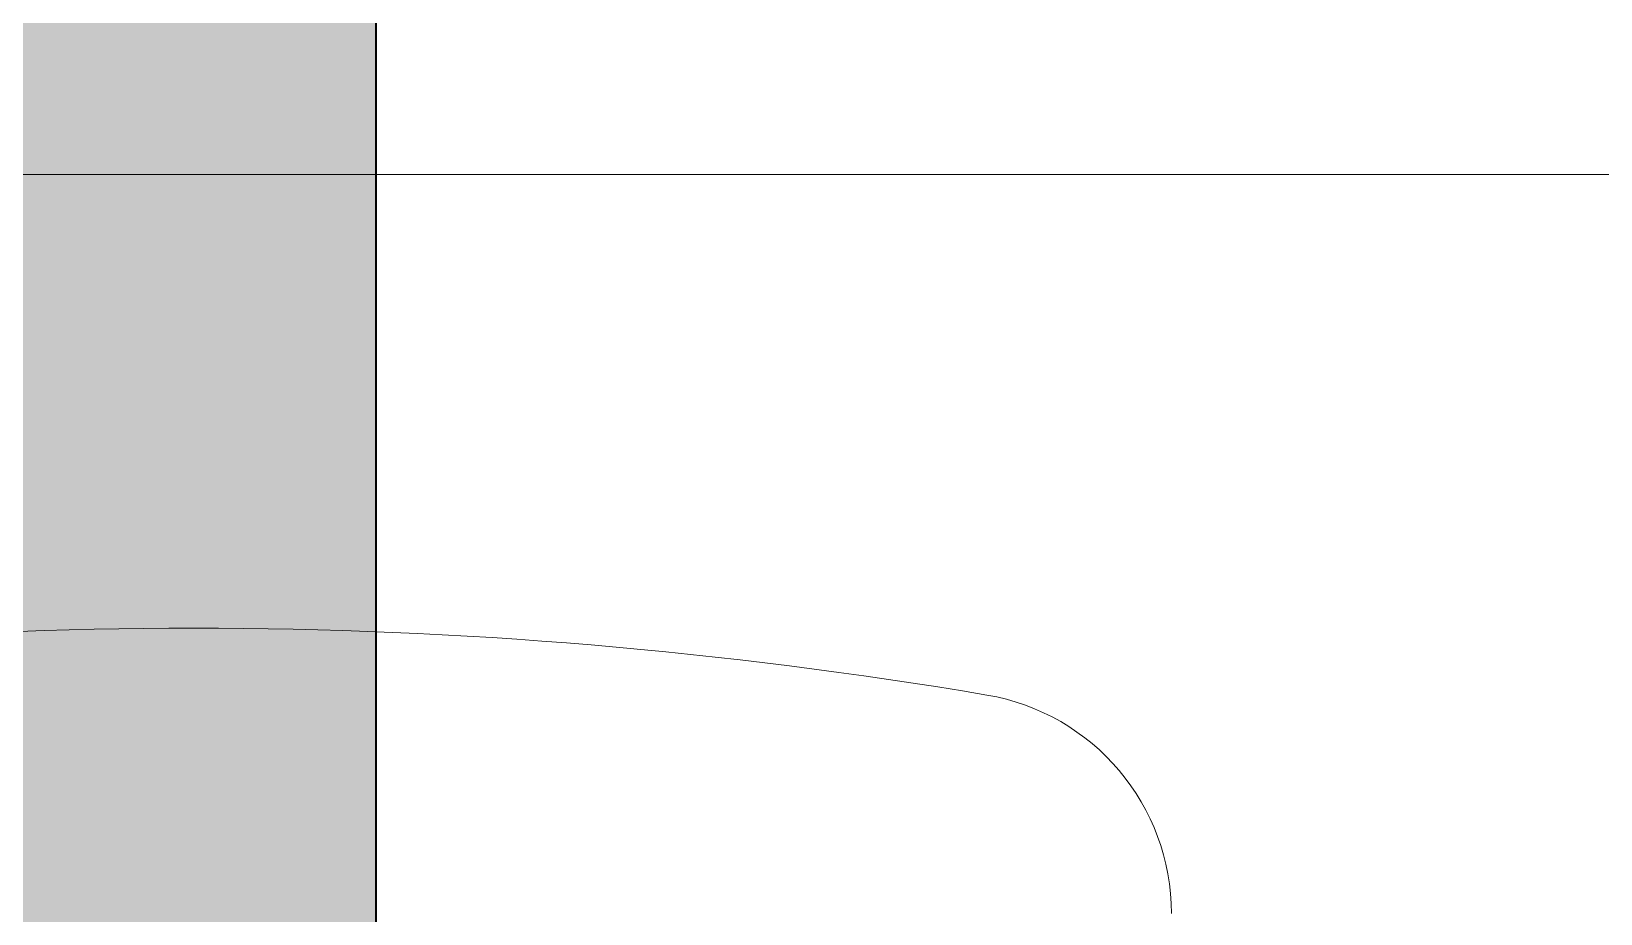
# Model space of a CAD drawing. Header units: inches. Extents: x -12418 to 183584, y -29325 to 19878.
# Drawn here: x 47922.3 to 48276.3, y 6260.9 to 6459.9 of the extents above; entities that cross this region are included whole.
import ezdxf
from ezdxf.enums import TextEntityAlignment as Align

# ---------------------------------------------------------------- set-up
doc = ezdxf.new("R2010")
doc.units = ezdxf.units.IN
doc.header["$LTSCALE"] = 25
doc.header["$MEASUREMENT"] = 0
doc.linetypes.add('DASHDOT', pattern=[25.4, 12.7, -6.35, 0, -6.35])
doc.layers.get('0').update_dxf_attribs({"color": 8})
doc.layers.add('00-Ground Floor$0$False Ceiling', color=251, linetype='Continuous')
for name, color, linetype, lineweight in [('00-Ground Floor$0$LOADING', 253, 'Continuous', 5), ('E-LITE-CIRC-NUMB', 6, 'Continuous', 25), ('E-LITE-CLNG', 150, 'Continuous', 35), ('E-LITE-CLNG-CNDT', 6, 'DASHDOT', 35), ('E-LITE-CTRL', 6, 'Continuous', 25), ('E-LITE-IDEN', 6, 'Continuous', 25)]:
    doc.layers.add(name, color=color, linetype=linetype, lineweight=lineweight)
doc.styles.add('DC_Simplex', font='SIMPLEX.shx', dxfattribs={"width": 0.7})

# ---------------------------------------------------------------- blocks, each defined once
blk = doc.blocks.new('00-Ground Floor$0$GF21018-P')
at = {"color": 0}
for centre, radius, start, end in [((-0.0001, -0.52948), 1.06948, 80.36712, 99.63288), ((0.17049, 0.47563), 0.05, 0, 80.3671)]:
    blk.add_arc(centre, radius, start, end, dxfattribs=at)
blk = doc.blocks.new('00-Ground Floor$0$GF21042A-P')
blk.add_line((0, 0), (1.4, 0))
blk = doc.blocks.new('00-Ground Floor$0$A$Ce9e1c4c3')
at = {"layer": '00-Ground Floor$0$False Ceiling', "color": 254, "linetype": 'Continuous'}
blk.add_line((-52000, 5602.57), (-52000, 8572.57), dxfattribs=at)
blk = doc.blocks.new('00-Ground Floor')
at = {"layer": '00-Ground Floor$0$False Ceiling', "color": 254}
blk.add_blockref('00-Ground Floor$0$A$Ce9e1c4c3', (100000, 0), dxfattribs=at)
at = {"layer": '00-Ground Floor$0$LOADING', "xscale": 1000, "yscale": 1000, "zscale": 1000, "rotation": 359.9999999991881}
for name, p in [('00-Ground Floor$0$GF21042A-P', (47392.93, 6427.57, 0)), ('00-Ground Floor$0$GF21018-P', (47959, 5785.23, 0.01))]:
    blk.add_blockref(name, p, dxfattribs=at)
blk = doc.blocks.new('*U275')
h = blk.add_hatch(color=254)
h.dxf.hatch_style = 1
h.paths.add_polyline_path([(-300, 300), (-300, -300), (300, -300), (300, 300)])
edge = h.paths.add_edge_path(flags=16)
edge.add_arc((0, 0), 45, 0, 360)
blk.add_lwpolyline([(-300, 300), (-300, -300), (300, -300), (300, 300)], close=True)
at = {"layer": 'E-LITE-CIRC-NUMB', "style": 'DC_Simplex', "width": 0.7, "flags": 8}
blk.add_attdef('CIRCUIT', text='', height=200, rotation=0, dxfattribs=at).set_placement((-473.9, 300), align=Align.RIGHT)
at = {"layer": 'E-LITE-CTRL', "style": 'DC_Simplex', "width": 0.7, "flags": 8}
blk.add_attdef('CONTROL', (1118.9, -935), '', height=200, rotation=360, dxfattribs=at)
at = {"layer": 'E-LITE-IDEN', "style": 'DC_Simplex', "width": 0.7, "flags": 8}
blk.add_attdef('TYPE', (-114.57, 448.55), '', height=200, rotation=360, dxfattribs=at)

msp = doc.modelspace()

# ---------------------------------------------------------------- block references
at = {"layer": 'E-LITE-CLNG', "xscale": -1}
msp.add_blockref('*U275', (47700, 6300), dxfattribs=at)
at = {"layer": 'E-LITE-CLNG-CNDT', "color": 1}
msp.add_blockref('00-Ground Floor', (0, 0), dxfattribs=at)

doc.saveas('drawing.dxf')
